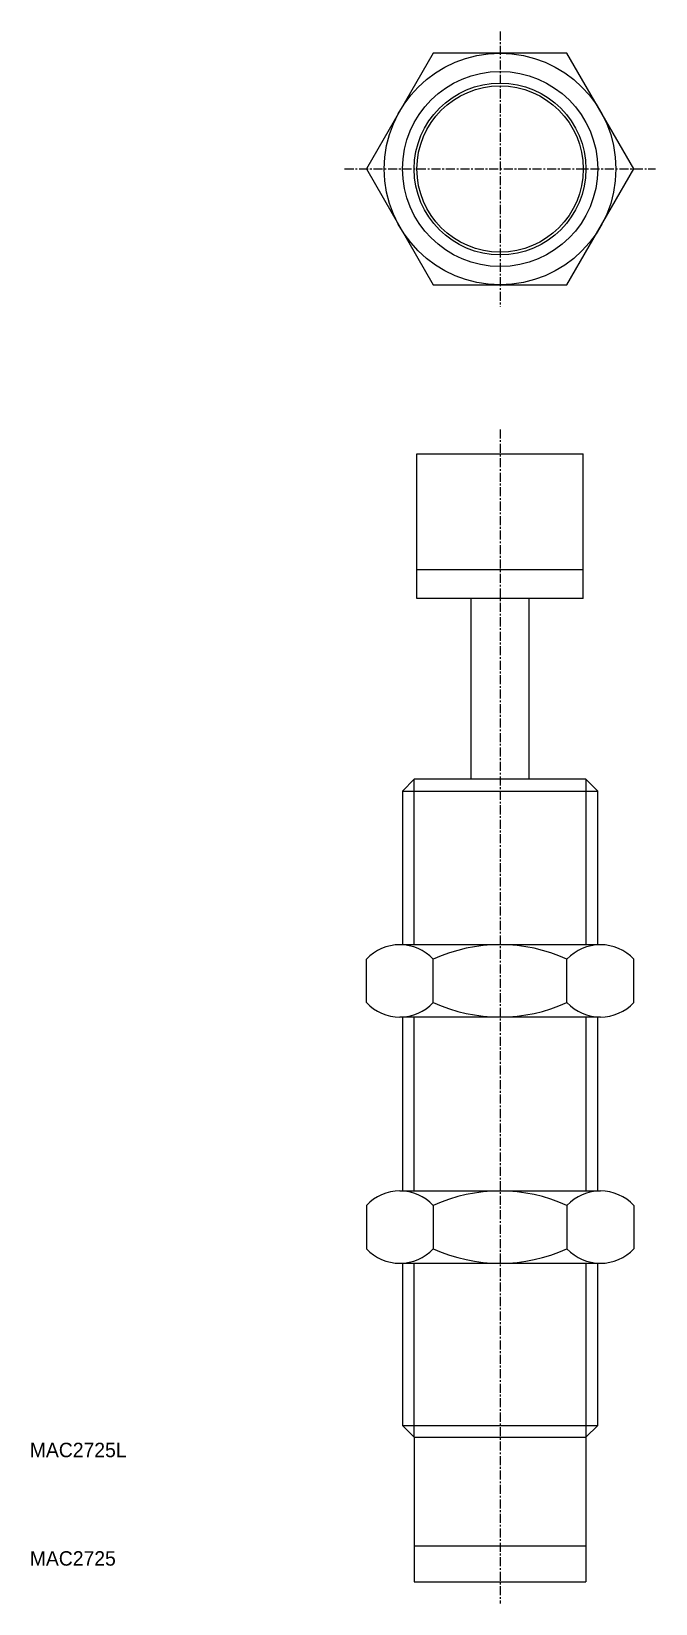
# Model space of a CAD drawing. Extents: x 1 to 88, y 2 to 219.
import ezdxf

# ---------------------------------------------------------------- set-up
doc = ezdxf.new("R2010")
doc.units = 0
doc.linetypes.add('CENTER', pattern=[2, 1.25, -0.25, 0.25, -0.25])
doc.layers.get('0').update_dxf_attribs({"linetype": 'CONTINUOUS'})
doc.layers.add('CENTER', color=1, linetype='CENTER')

msp = doc.modelspace()

# ---------------------------------------------------------------- linework, layer by layer
at = {"color": 7, "linetype": 'CONTINUOUS'}
for p, q in [((56.91, 216.44), (47.66, 200.42)), ((75.41, 216.44), (56.91, 216.44)), ((84.66, 200.42), (75.41, 216.44)), ((47.66, 200.42), (56.91, 184.4)), ((75.41, 184.4), (84.66, 200.42)), ((56.91, 184.4), (75.41, 184.4)), ((54.66, 161.01), (77.66, 161.01)), ((54.66, 141.01), (54.66, 161.01)), ((77.66, 141.01), (77.66, 161.01)), ((54.66, 145.01), (77.66, 145.01)), ((77.66, 141.01), (54.66, 141.01)), ((62.16, 116.01), (62.16, 141.01)), ((70.16, 116.01), (70.16, 141.01)), ((52.66, 114.38), (54.29, 116.01)), ((78.04, 116.01), (54.29, 116.01)), ((78.04, 116.01), (79.66, 114.38)), ((52.66, 114.38), (79.66, 114.38)), ((52.66, 114.38), (52.66, 93.13)), ((79.66, 93.13), (79.66, 114.38)), ((80.04, 93.13), (52.29, 93.13)), ((47.66, 85.13), (47.66, 91.13)), ((56.91, 85.13), (56.91, 91.13)), ((75.41, 85.13), (75.41, 91.13)), ((84.66, 85.13), (84.66, 91.13)), ((80.04, 83.13), (52.29, 83.13)), ((52.66, 83.13), (52.66, 59.07)), ((79.66, 59.07), (79.66, 83.13)), ((52.29, 59.07), (80.04, 59.07)), ((47.66, 57.07), (47.66, 51.07)), ((56.91, 57.07), (56.91, 51.07)), ((75.41, 57.07), (75.41, 51.07)), ((84.66, 57.07), (84.66, 51.07)), ((52.29, 49.07), (80.04, 49.07)), ((52.66, 49.07), (52.66, 26.63)), ((79.66, 26.63), (79.66, 49.07)), ((52.66, 26.63), (79.66, 26.63)), ((54.29, 25.01), (52.66, 26.63)), ((79.66, 26.63), (78.04, 25.01)), ((54.29, 25.01), (54.29, 5.01)), ((54.29, 25.01), (78.04, 25.01)), ((78.04, 25.01), (78.04, 5.01)), ((54.29, 10.01), (78.04, 10.01)), ((54.29, 5.01), (78.04, 5.01))]:
    msp.add_line(p, q, dxfattribs=at)
at = {"color": 3, "linetype": 'CONTINUOUS'}
for p, q in [((54.29, 93.13), (54.29, 116.01)), ((78.04, 116.01), (78.04, 93.13)), ((54.29, 59.07), (54.29, 83.13)), ((78.04, 83.13), (78.04, 59.07)), ((54.29, 25.01), (54.29, 49.07)), ((78.04, 49.07), (78.04, 25.01))]:
    msp.add_line(p, q, dxfattribs=at)
at = {"color": 7, "linetype": 'CONTINUOUS'}
for radius in [16.02, 13.5, 11.88, 11.5]:
    msp.add_circle((66.16, 200.42), radius, dxfattribs=at)
for centre, radius, start, end in [((52.29, 86.78), 6.35, 90, 136.7704), ((52.29, 86.78), 6.35, 43.2296, 90), ((66.16, 70.74), 22.39, 65.5991, 114.4009), ((80.04, 86.78), 6.35, 90, 136.7704), ((80.04, 86.78), 6.35, 43.2296, 90), ((52.29, 89.48), 6.35, 223.2296, 270), ((52.29, 89.48), 6.35, 270, 316.7704), ((66.16, 105.52), 22.39, 245.5991, 294.4009), ((80.04, 89.48), 6.35, 223.2296, 270), ((80.04, 89.48), 6.35, 270, 316.7704), ((52.29, 52.72), 6.35, 90, 136.7704), ((52.29, 52.72), 6.35, 43.2296, 90), ((66.16, 36.68), 22.39, 65.5991, 114.4009), ((80.04, 52.72), 6.35, 90, 136.7704), ((80.04, 52.72), 6.35, 43.2296, 90), ((52.29, 55.42), 6.35, 223.2296, 270), ((52.29, 55.42), 6.35, 270, 316.7704), ((66.16, 71.46), 22.39, 245.5991, 294.4009), ((80.04, 55.42), 6.35, 223.2296, 270), ((80.04, 55.42), 6.35, 270, 316.7704)]:
    msp.add_arc(centre, radius, start, end, dxfattribs=at)
at = {"layer": 'CENTER', "color": 1, "linetype": 'CENTER'}
for p, q in [((66.16, 219.44), (66.16, 181.4)), ((44.66, 200.42), (87.66, 200.42)), ((66.16, 164.41), (66.16, 2.01))]:
    msp.add_line(p, q, dxfattribs=at)

# ---------------------------------------------------------------- texts
at = {"color": 7, "linetype": 'CONTINUOUS'}
for s, p in [('MAC2725L', (1.11, 22.25)), ('MAC2725', (1.11, 7.25))]:
    msp.add_text(s, height=2, dxfattribs=at).set_placement(p)

doc.saveas('drawing.dxf')
